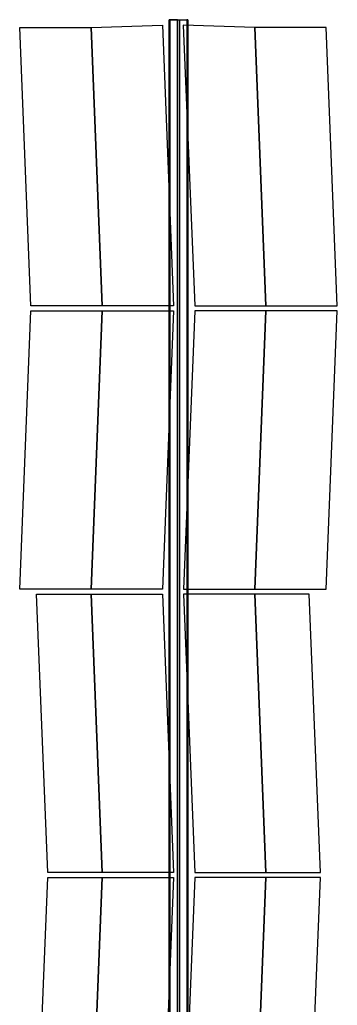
# Model space of a CAD drawing. Extents: x -10.7 to 3.9, y -6 to 6.
# Drawn here: x -2.97 to -1.663, y 1.905 to 5.966 of the extents above; entities that cross this region are included whole.
import ezdxf

# ---------------------------------------------------------------- set-up
doc = ezdxf.new("R2010")
doc.units = 0
doc.header["$MEASUREMENT"] = 0
doc.layers.get('0').update_dxf_attribs({"linetype": 'CONTINUOUS'})

# ---------------------------------------------------------------- blocks, each defined once
blk = doc.blocks.new('FUNCT_CARGO_MODULE_FGB_2')
at = {"color": 252}
for points in [[(-2.6312, 4.7863, 0.2761), (-2.9249, 4.7863, 0.4817), (-2.9709, 5.9335, 0.4159), (-2.6773, 5.9335, 0.2103)], [(-2.3376, 4.7863, 0.0704), (-2.6312, 4.7863, 0.2761), (-2.6773, 5.9335, 0.2103), (-2.3837, 5.9435, 0.004)], [(-2.2506, 4.7863, 0.0096), (-1.957, 4.7863, -0.1961), (-2.003, 5.9335, -0.2618), (-2.2973, 5.9435, -0.0565)], [(-1.957, 4.7863, -0.1961), (-1.6634, 4.7863, -0.4017), (-1.7094, 5.9335, -0.4674), (-2.003, 5.9335, -0.2618)], [(-2.6773, 3.6191, 0.2103), (-2.9709, 3.6191, 0.4159), (-2.9249, 4.7663, 0.4817), (-2.6312, 4.7663, 0.2761)], [(-2.3836, 3.6191, 0.0047), (-2.6773, 3.6191, 0.2103), (-2.6312, 4.7663, 0.2761), (-2.3376, 4.7663, 0.0704)], [(-2.2967, 3.6191, -0.0562), (-2.003, 3.6191, -0.2618), (-1.957, 4.7663, -0.1961), (-2.2506, 4.7663, 0.0096)], [(-2.003, 3.6191, -0.2618), (-1.7094, 3.6191, -0.4674), (-1.6634, 4.7663, -0.4017), (-1.957, 4.7663, -0.1961)], [(-2.6312, 2.4519, 0.2761), (-2.8552, 2.4519, 0.4329), (-2.9013, 3.5991, 0.3672), (-2.6773, 3.5991, 0.2103)], [(-2.3376, 2.4519, 0.0704), (-2.6312, 2.4519, 0.2761), (-2.6773, 3.5991, 0.2103), (-2.3836, 3.5991, 0.0047)], [(-2.2506, 2.4519, 0.0096), (-1.957, 2.4519, -0.1961), (-2.003, 3.5991, -0.2618), (-2.2967, 3.5991, -0.0562)], [(-1.957, 2.4519, -0.1961), (-1.733, 2.4519, -0.3529), (-1.779, 3.5991, -0.4186), (-2.003, 3.5991, -0.2618)], [(-2.6773, 1.2847, 0.2103), (-2.9013, 1.2847, 0.3672), (-2.8552, 2.4319, 0.4329), (-2.6312, 2.4319, 0.2761)], [(-2.3836, 1.2847, 0.0047), (-2.6773, 1.2847, 0.2103), (-2.6312, 2.4319, 0.2761), (-2.3376, 2.4319, 0.0704)], [(-2.2967, 1.2847, -0.0562), (-2.003, 1.2847, -0.2618), (-1.957, 2.4319, -0.1961), (-2.2506, 2.4319, 0.0096)], [(-2.003, 1.2847, -0.2618), (-1.779, 1.2847, -0.4186), (-1.733, 2.4319, -0.3529), (-1.957, 2.4319, -0.1961)]]:
    blk.add_3dface(points, dxfattribs=at)
at = {"color": 41}
mesh = blk.add_polymesh((2, 6), dxfattribs=dict(at, n_close=True))
for k, corner in enumerate([(-2.2823, 0.5657, -0.0177), (-2.2786, 0.5657, 0.0249), (-2.3136, 0.5657, 0.0494), (-2.3523, 0.5657, 0.0314), (-2.3561, 0.5657, -0.0112), (-2.3211, 0.5657, -0.0357), (-2.2823, 5.9657, -0.0177), (-2.2786, 5.9657, 0.0249), (-2.3136, 5.9657, 0.0494), (-2.3523, 5.9657, 0.0314), (-2.3561, 5.9657, -0.0112), (-2.3211, 5.9657, -0.0357)]):
    mesh.set_mesh_vertex(divmod(k, 6), corner)

msp = doc.modelspace()

# ---------------------------------------------------------------- block references
msp.add_blockref('FUNCT_CARGO_MODULE_FGB_2', (0.0005, 0))

doc.saveas('drawing.dxf')
